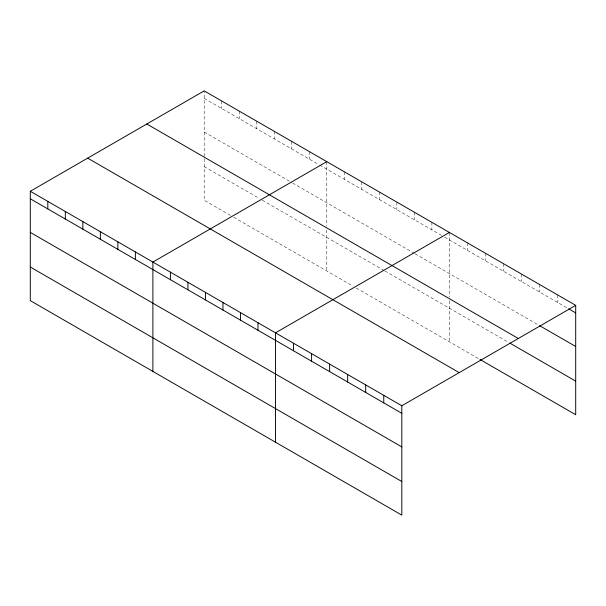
<?xml version="1.0" encoding="UTF-8"?>
<svg xmlns="http://www.w3.org/2000/svg" width="606" height="606" viewBox="0 0 606 606"><rect width="100%" height="100%" fill="white"/><g stroke="black" fill="none" stroke-linecap="round" stroke-linejoin="round"><path stroke-width="0.45" stroke-dasharray="3.03 2.27" d="M230.462 215.403L204.192 200.238L204.192 90.877M204.192 98.407L318.832 164.59M319.627 165.052L441.426 235.37M444.615 237.211L567.852 308.363M204.192 132.01L291.766 182.573M292.562 183.027L414.36 253.353M415.155 253.808L538.825 325.21M204.192 166.635L259.126 198.344M262.307 200.185L384.106 270.503M384.908 270.965L508.229 342.17M233.651 217.243L353.063 286.183M356.245 288.024L479.202 359.01M557.656 294.948L557.656 302.477M539.613 284.532L539.613 292.062M521.569 274.109L521.569 281.638M503.525 263.693L503.525 271.223M485.474 253.278L485.474 260.807M467.431 242.862L467.431 250.384M449.387 232.439L449.387 296.963M449.387 300.712L449.387 341.799M431.873 222.326L431.873 229.856M414.36 212.214L414.36 219.743M396.847 202.109L396.847 209.638M379.333 191.996L379.333 199.525M361.82 181.883L361.82 189.413M344.306 171.771L344.306 179.3M326.793 161.658L326.793 226.182M326.793 229.932L326.793 271.018M309.28 151.545L309.28 159.075M291.766 141.433L291.766 148.962M274.253 131.328L274.253 138.857M256.732 121.215L256.732 128.745M239.219 111.103L239.219 118.632M221.705 100.99L221.705 108.519"/><path stroke-width="0.91" d="M30.3 191.276L401.808 405.762L401.808 515.123L30.3 300.637L30.3 191.276L204.192 90.877L575.7 305.363L575.7 414.724L479.982 359.464M326.793 161.658L152.894 262.057L152.894 371.417M449.387 232.439L275.495 332.838L275.495 442.198M401.808 405.762L575.7 305.363M568.64 308.818L575.7 312.893M539.613 325.664L575.7 346.496M146.811 124.01L518.312 338.496M509.797 343.072L575.7 381.121M87.688 158.143L459.189 372.629M30.3 198.806L401.808 413.292M30.3 232.409L401.808 446.895M30.3 267.034L401.808 481.52M383.765 395.347L383.765 402.876M365.713 384.924L365.713 392.453M347.67 374.508L347.67 382.038M329.626 364.092L329.626 371.622M311.582 353.669L311.582 361.199M293.539 343.254L293.539 350.783M257.982 322.725L257.982 330.255M240.468 312.613L240.468 320.142M222.955 302.5L222.955 310.03M205.442 292.387L205.442 299.917M187.928 282.282L187.928 289.804M170.407 272.17L170.407 279.699M135.38 251.945L135.38 259.474M117.867 241.832L117.867 249.361M100.354 231.719L100.354 239.249M82.84 221.607L82.84 229.136M65.327 211.502L65.327 219.024M47.813 201.389L47.813 208.918"/></g></svg>
